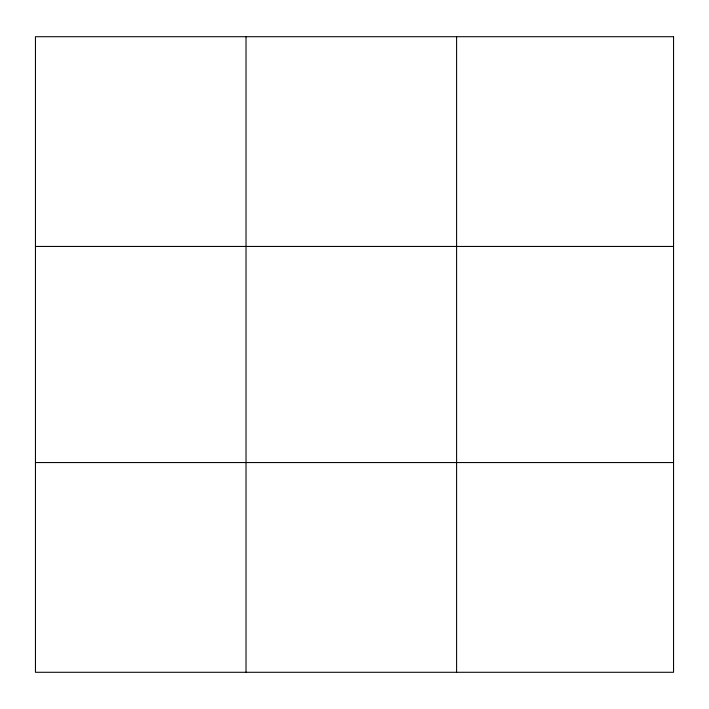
<?xml version="1.0" encoding="UTF-8"?>
<svg xmlns="http://www.w3.org/2000/svg" width="709" height="709" viewBox="0 0 709 709"><rect width="100%" height="100%" fill="white"/><g stroke="black" fill="none" stroke-linecap="round" stroke-linejoin="round"><path stroke-width="1.06" d="M246.023 672.292L246.023 36.708M456.596 672.292L456.596 36.708M35.45 246.448L673.55 246.448M35.45 462.552L673.55 462.552M673.55 36.708L673.55 672.292L35.45 672.292L35.45 36.708L673.55 36.708"/></g></svg>
